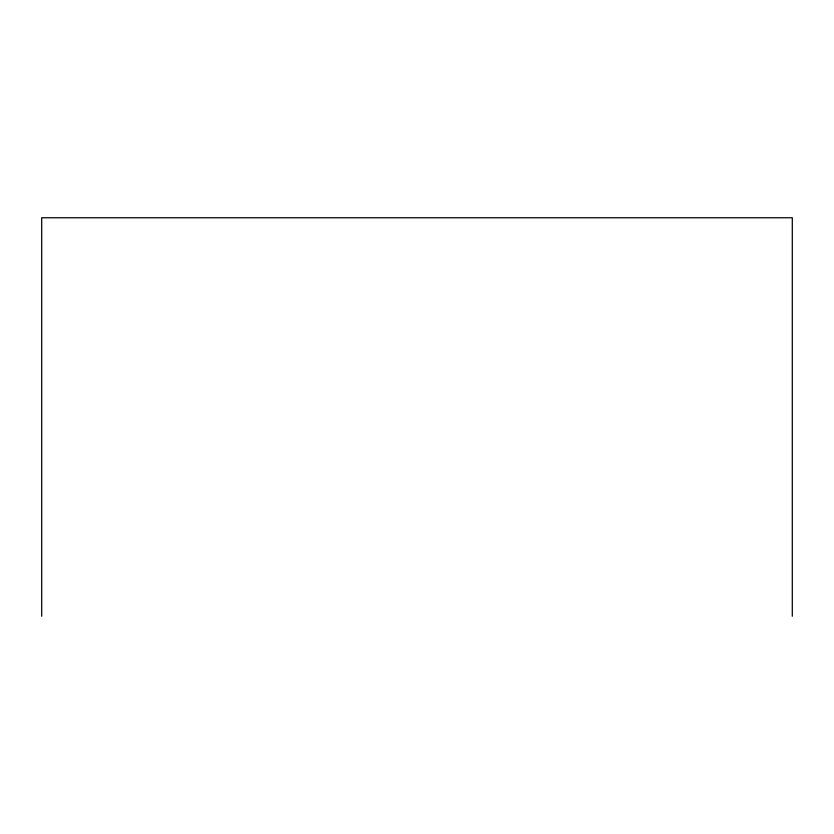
<?xml version="1.0" encoding="UTF-8"?>
<svg xmlns="http://www.w3.org/2000/svg" width="834" height="834" viewBox="0 0 834 834"><rect width="100%" height="100%" fill="white"/><g stroke="black" fill="none" stroke-linecap="round" stroke-linejoin="round"><path stroke-width="1.25" d="M792.3 616.243L792.3 217.757L41.7 217.757L41.7 616.243"/></g></svg>
